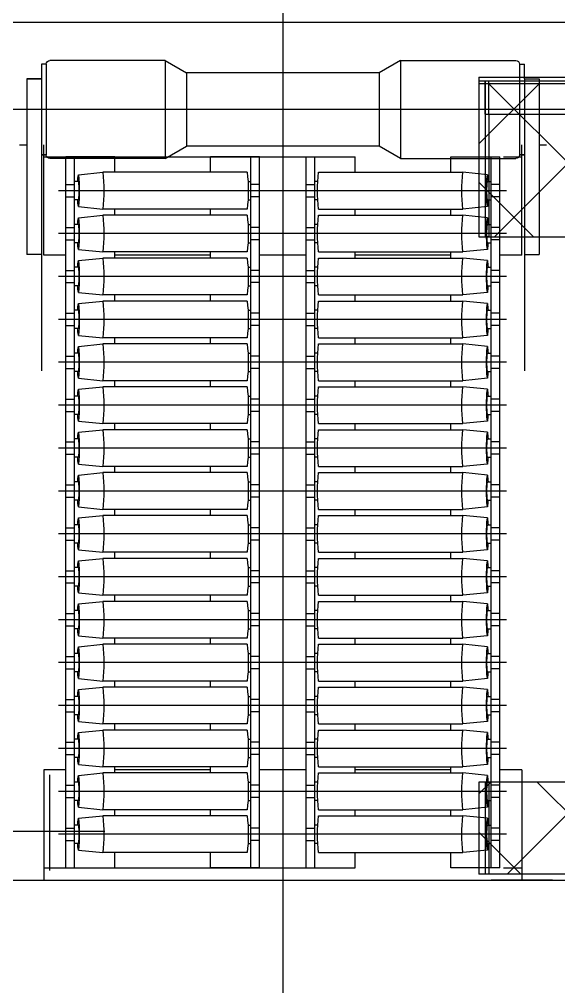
# Model space of a CAD drawing. Header units: millimetres. Extents: x -5 to 1510635, y -6 to 71285.
# Drawn here: x 260033 to 260473, y 34697 to 35486 of the extents above; entities that cross this region are included whole.
import ezdxf

# ---------------------------------------------------------------- set-up
doc = ezdxf.new("R2010")
doc.units = ezdxf.units.MM
doc.header["$LTSCALE"] = 1000
doc.linetypes.add('CENTER', pattern=[2, 1.25, -0.25, 0.25, -0.25])
doc.linetypes.add('HIDDEN', pattern=[0.375, 0.25, -0.125])
for name, color, linetype in [('MP-1', 1, 'CENTER'), ('MP-3', 3, 'Continuous'), ('MP-4', 4, 'HIDDEN'), ('MP-R', 1, 'Continuous')]:
    doc.layers.add(name, color=color, linetype=linetype)

# ---------------------------------------------------------------- blocks, each defined once
blk = doc.blocks.new('Centering Device')
at = {"layer": 'MP-R'}
h = blk.add_hatch(dxfattribs=at)
h.set_pattern_fill('ANSI37', color=256, scale=500, style=0)
h.set_pattern_definition([(45, (0, -2400), (-44.19417382415921, 44.19417382415922), []), (135, (0, -2400), (-44.19417382415922, -44.19417382415921), [])])
h.paths.add_polyline_path([(4360.000009424009, -2325.00044798685), (4360.000009424013, -2200.000447986857), (4525.000009424016, -2200.000447986857), (4525.000009424018, -1755.00044798685), (4360.000009424016, -1755.00044798685), (4360.000009424017, -1680.00044798685), (5149.999911347648, -1680.00044798685), (5300.000009424014, -1695.000457794486), (5300.000009424011, -2325.000447986849)])
at = {"layer": 'MP-1'}
for p, q in [((4200.000008812844, -2450.017077479876), (4200.000008812844, 49.98292252012379)), ((4382.432010397275, -1712.500000671936), (4016.820065876778, -1712.500000671936)), ((4382.432010397275, -1747.500000671936), (4016.820065876778, -1747.500000671936)), ((4382.432010397275, -1782.500000671936), (4016.820065876778, -1782.500000671936)), ((4382.432010397275, -1817.500000671936), (4016.820065876778, -1817.500000671936)), ((4382.432010397275, -1852.500000671936), (4016.820065876778, -1852.500000671936)), ((4382.432010397275, -1887.500000671936), (4016.820065876778, -1887.500000671936)), ((4382.432010397275, -1922.500000671936), (4016.820065876778, -1922.500000671936)), ((4382.432010397275, -1957.500000671936), (4016.820065876778, -1957.500000671936)), ((4382.432010397275, -1992.500000671936), (4016.820065876778, -1992.500000671936)), ((4382.432010397275, -2027.500000671936), (4016.820065876778, -2027.500000671936)), ((4382.432010397275, -2062.500000671937), (4016.820065876778, -2062.500000671937)), ((4382.432010397275, -2097.500000671937), (4016.820065876778, -2097.500000671937)), ((4382.432010397275, -2132.500000671937), (4016.820065876778, -2132.500000671937)), ((4382.432010397275, -2167.500000671937), (4016.820065876778, -2167.500000671937)), ((4382.432010397275, -2202.500000671937), (4016.820065876778, -2202.500000671937)), ((4382.432010397275, -2237.500000671937), (4016.820065876778, -2237.500000671937)), ((4445.000766803063, -2303.756675212457), (3955.000766803063, -2303.756675212457))]:
    blk.add_line(p, q, dxfattribs=at)
at = {"layer": 'MP-1', "color": 1, "linetype": 'CENTER'}
for p, q in [((4010.00063287195, -1683.02699218724), (4010.000632022875, -1760.901992187211)), ((3975.659017811606, -1714.999648437211), (4054.660970936606, -1714.99964843724))]:
    blk.add_line(p, q, dxfattribs=at)
at = {"layer": 'MP-3'}
for p, q in [((220.0000083292503, -1675.000018718549), (5099.999608772163, -1674.99998042869)), ((4005.000766084722, -1764.998007572942), (4005.000766084722, -1674.998007572942)), ((5149.999589326625, -1679.999978484136), (4360.000009424017, -1679.999978484136)), ((4360.000009424017, -1754.999978484136), (4360.000009424017, -1679.999978484136)), ((4420.000757990249, -1674.999985126096), (4370.000574884838, -1674.999985126096)), ((4420.000757990249, -1674.999985126096), (4370.000574884838, -1674.999985126096)), ((4395.000766084722, -1764.998007572912), (4395.000766084722, -1674.998007572912)), ((4022.996028524842, -1685.000000671849), (4022.996028525016, -2265.000000672024)), ((4022.996028524842, -1685.000000671878), (4062.996028524842, -1685.000000671878)), ((4029.996028524842, -1685.000000671849), (4029.996028525016, -2265.000000672024)), ((4062.996028524842, -1685.000000671849), (4062.9960285249, -1697.500000671936)), ((4180.996028524842, -1685.000000671878), (4140.996028524842, -1685.000000671878)), ((4140.996028524842, -1685.000000671878), (4140.996028524842, -1697.500000671936)), ((4173.996028524842, -1685.000000671878), (4173.996028524725, -2265.000000671995)), ((4180.996028524842, -1685.000000671878), (4180.996028524725, -2265.000000671995)), ((4219.005505081284, -1685.000000671878), (4219.005505081459, -2265.000000671995)), ((4219.005505081284, -1685.000000671878), (4259.005505081284, -1685.000000671878)), ((4226.005505081284, -1685.000000671878), (4226.005505081459, -2265.000000671995)), ((4259.005505081284, -1685.000000671878), (4259.005505081284, -1697.500000671936)), ((4337.005505081284, -1685.000000671849), (4337.005505081284, -1697.500000671936)), ((4377.005505081284, -1685.000000671878), (4337.005505081284, -1685.000000671878)), ((4370.005505081284, -1685.000000671849), (4370.00550508111, -2265.000000672024)), ((4377.005505081284, -1685.000000671849), (4377.00550508111, -2265.000000672024)), ((4033.128429625842, -1699.500000671936), (4053.090052495205, -1697.500000671936)), ((4170.863627424191, -1697.500000671936), (4053.090052495205, -1697.500000671936)), ((4229.137906181935, -1697.500000671936), (4346.911481110979, -1697.500000671936)), ((4366.873103980284, -1699.500000671936), (4346.911481110979, -1697.500000671936)), ((4022.996028525016, -1707.500000671936), (4029.996028525016, -1707.500000671936)), ((4033.128429625842, -1705.000000671936), (4029.996028525016, -1705.000000671936)), ((4171.560888808996, -1705.000000671936), (4173.996028525016, -1705.000000671936)), ((4180.996028525016, -1707.500000671936), (4173.996028525016, -1707.500000671936)), ((4219.00550508111, -1707.500000671936), (4226.00550508111, -1707.500000671936)), ((4228.440644797131, -1705.000000671936), (4226.00550508111, -1705.000000671936)), ((4366.873103980284, -1705.000000671936), (4370.00550508111, -1705.000000671936)), ((4377.00550508111, -1707.500000671936), (4370.00550508111, -1707.500000671936)), ((4022.996028525016, -1717.500000671936), (4029.996028525016, -1717.500000671936)), ((4033.128429625842, -1720.000000671936), (4029.996028525016, -1720.000000671936)), ((4171.560888808996, -1720.000000671936), (4173.996028525016, -1720.000000671936)), ((4180.996028525016, -1717.500000671936), (4173.996028525016, -1717.500000671936)), ((4219.00550508111, -1717.500000671936), (4226.00550508111, -1717.500000671936)), ((4228.440644797131, -1720.000000671936), (4226.00550508111, -1720.000000671936)), ((4366.873103980284, -1720.000000671936), (4370.00550508111, -1720.000000671936)), ((4377.00550508111, -1717.500000671936), (4370.00550508111, -1717.500000671936)), ((4033.128429625842, -1725.500000671936), (4053.090052495205, -1727.500000671936)), ((4170.863627424191, -1727.500000671936), (4053.090052495205, -1727.500000671936)), ((4062.9960285249, -1727.500000671936), (4062.9960285249, -1732.500000671936)), ((4140.996028524842, -1727.500000671936), (4140.996028524842, -1732.500000671936)), ((4229.137906181935, -1727.500000671936), (4346.911481110979, -1727.500000671936)), ((4259.005505081284, -1727.500000671936), (4259.005505081284, -1732.500000671936)), ((4337.005505081284, -1727.500000671936), (4337.005505081284, -1732.500000671936)), ((4366.873103980284, -1725.500000671936), (4346.911481110979, -1727.500000671936)), ((4033.128429625842, -1734.500000671936), (4053.090052495205, -1732.500000671936)), ((4170.863627424191, -1732.500000671936), (4053.090052495205, -1732.500000671936)), ((4229.137906181935, -1732.500000671936), (4346.911481110979, -1732.500000671936)), ((4366.873103980284, -1734.500000671936), (4346.911481110979, -1732.500000671936)), ((4022.996028525016, -1742.500000671936), (4029.996028525016, -1742.500000671936)), ((4033.128429625842, -1740.000000671936), (4029.996028525016, -1740.000000671936)), ((4171.560888808996, -1740.000000671936), (4173.996028525016, -1740.000000671936)), ((4180.996028525016, -1742.500000671936), (4173.996028525016, -1742.500000671936)), ((4219.00550508111, -1742.500000671936), (4226.00550508111, -1742.500000671936)), ((4228.440644797131, -1740.000000671936), (4226.00550508111, -1740.000000671936)), ((4366.873103980284, -1740.000000671936), (4370.00550508111, -1740.000000671936)), ((4377.00550508111, -1742.500000671936), (4370.00550508111, -1742.500000671936)), ((4022.996028525016, -1752.500000671936), (4029.996028525016, -1752.500000671936)), ((4033.128429625842, -1755.000000671936), (4029.996028525016, -1755.000000671936)), ((4171.560888808996, -1755.000000671936), (4173.996028525016, -1755.000000671936)), ((4180.996028525016, -1752.500000671936), (4173.996028525016, -1752.500000671936)), ((4219.00550508111, -1752.500000671936), (4226.00550508111, -1752.500000671936)), ((4228.440644797131, -1755.000000671936), (4226.00550508111, -1755.000000671936)), ((4525.000009424017, -1754.999978484136), (4360.000009424017, -1754.999978484136)), ((4366.873103980284, -1755.000000671936), (4370.00550508111, -1755.000000671936)), ((4377.00550508111, -1752.500000671936), (4370.00550508111, -1752.500000671936)), ((4022.9960285249, -1764.998007572942), (4005.000766084722, -1764.998007572942)), ((4033.128429625842, -1760.500000671936), (4053.090052495205, -1762.500000671936)), ((4033.128429625842, -1769.500000671936), (4053.090052495205, -1767.500000671936)), ((4170.863627424191, -1762.500000671936), (4053.090052495205, -1762.500000671936)), ((4170.863627424191, -1767.500000671936), (4053.090052495205, -1767.500000671936)), ((4062.9960285249, -1762.500000671936), (4062.9960285249, -1767.500000671936)), ((4140.996028524842, -1764.998007572912), (4062.9960285249, -1764.998007572942)), ((4140.996028524842, -1762.500000671936), (4140.996028524842, -1767.500000671936)), ((4219.005505081284, -1764.998007572912), (4180.996028524842, -1764.998007572912)), ((4229.137906181935, -1762.500000671936), (4346.911481110979, -1762.500000671936)), ((4229.137906181935, -1767.500000671936), (4346.911481110979, -1767.500000671936)), ((4259.005505081284, -1762.500000671936), (4259.005505081284, -1767.500000671936)), ((4337.005505081284, -1764.998007572912), (4259.005505081284, -1764.998007572912)), ((4337.005505081284, -1762.500000671936), (4337.005505081284, -1767.500000671936)), ((4366.873103980284, -1760.500000671936), (4346.911481110979, -1762.500000671936)), ((4366.873103980284, -1769.500000671936), (4346.911481110979, -1767.500000671936)), ((4395.000766084722, -1764.998007572912), (4377.005505081284, -1764.998007572912)), ((4033.128429625842, -1775.000000671936), (4029.996028525016, -1775.000000671936)), ((4171.560888808996, -1775.000000671936), (4173.996028525016, -1775.000000671936)), ((4228.440644797131, -1775.000000671936), (4226.00550508111, -1775.000000671936)), ((4366.873103980284, -1775.000000671936), (4370.00550508111, -1775.000000671936)), ((4022.996028525016, -1777.500000671936), (4029.996028525016, -1777.500000671936)), ((4180.996028525016, -1777.500000671936), (4173.996028525016, -1777.500000671936)), ((4219.00550508111, -1777.500000671936), (4226.00550508111, -1777.500000671936)), ((4377.00550508111, -1777.500000671936), (4370.00550508111, -1777.500000671936)), ((4022.996028525016, -1787.500000671936), (4029.996028525016, -1787.500000671936)), ((4033.128429625842, -1790.000000671936), (4029.996028525016, -1790.000000671936)), ((4171.560888808996, -1790.000000671936), (4173.996028525016, -1790.000000671936)), ((4180.996028525016, -1787.500000671936), (4173.996028525016, -1787.500000671936)), ((4219.00550508111, -1787.500000671936), (4226.00550508111, -1787.500000671936)), ((4228.440644797131, -1790.000000671936), (4226.00550508111, -1790.000000671936)), ((4366.873103980284, -1790.000000671936), (4370.00550508111, -1790.000000671936)), ((4377.00550508111, -1787.500000671936), (4370.00550508111, -1787.500000671936)), ((4033.128429625842, -1795.500000671936), (4053.090052495205, -1797.500000671936)), ((4170.863627424191, -1797.500000671936), (4053.090052495205, -1797.500000671936)), ((4062.9960285249, -1797.500000671936), (4062.9960285249, -1802.500000671936)), ((4140.996028524842, -1797.500000671936), (4140.996028524842, -1802.500000671936)), ((4229.137906181935, -1797.500000671936), (4346.911481110979, -1797.500000671936)), ((4259.005505081343, -1797.500000671936), (4259.005505081343, -1802.500000671936)), ((4337.005505081226, -1797.500000671936), (4337.005505081226, -1802.500000671936)), ((4366.873103980284, -1795.500000671936), (4346.911481110979, -1797.500000671936)), ((4033.128429625842, -1804.500000671936), (4053.090052495205, -1802.500000671936)), ((4170.863627424191, -1802.500000671936), (4053.090052495205, -1802.500000671936)), ((4229.137906181935, -1802.500000671936), (4346.911481110979, -1802.500000671936)), ((4366.873103980284, -1804.500000671936), (4346.911481110979, -1802.500000671936)), ((4022.996028525016, -1812.500000671936), (4029.996028525016, -1812.500000671936)), ((4033.128429625842, -1810.000000671936), (4029.996028525016, -1810.000000671936)), ((4171.560888808996, -1810.000000671936), (4173.996028525016, -1810.000000671936)), ((4180.996028525016, -1812.500000671936), (4173.996028525016, -1812.500000671936)), ((4219.00550508111, -1812.500000671936), (4226.00550508111, -1812.500000671936)), ((4228.440644797131, -1810.000000671936), (4226.00550508111, -1810.000000671936)), ((4366.873103980284, -1810.000000671936), (4370.00550508111, -1810.000000671936)), ((4377.00550508111, -1812.500000671936), (4370.00550508111, -1812.500000671936)), ((4022.996028525016, -1822.500000671936), (4029.996028525016, -1822.500000671936)), ((4180.996028525016, -1822.500000671936), (4173.996028525016, -1822.500000671936)), ((4219.00550508111, -1822.500000671936), (4226.00550508111, -1822.500000671936)), ((4377.00550508111, -1822.500000671936), (4370.00550508111, -1822.500000671936)), ((4033.128429625842, -1825.000000671936), (4029.996028525016, -1825.000000671936)), ((4033.128429625842, -1830.500000671936), (4053.090052495205, -1832.500000671936)), ((4171.560888808996, -1825.000000671936), (4173.996028525016, -1825.000000671936)), ((4228.440644797131, -1825.000000671936), (4226.00550508111, -1825.000000671936)), ((4366.873103980284, -1830.500000671936), (4346.911481110979, -1832.500000671936)), ((4366.873103980284, -1825.000000671936), (4370.00550508111, -1825.000000671936)), ((4033.128429625842, -1839.500000671936), (4053.090052495205, -1837.500000671936)), ((4170.863627424191, -1832.500000671936), (4053.090052495205, -1832.500000671936)), ((4170.863627424191, -1837.500000671936), (4053.090052495205, -1837.500000671936)), ((4062.9960285249, -1832.500000671936), (4062.9960285249, -1837.500000671936)), ((4140.996028524842, -1832.500000671936), (4140.996028524842, -1837.500000671936)), ((4229.137906181935, -1832.500000671936), (4346.911481110979, -1832.500000671936)), ((4229.137906181935, -1837.500000671936), (4346.911481110979, -1837.500000671936)), ((4259.005505081343, -1832.500000671936), (4259.005505081343, -1837.500000671936)), ((4337.005505081226, -1832.500000671936), (4337.005505081226, -1837.500000671936)), ((4366.873103980284, -1839.500000671936), (4346.911481110979, -1837.500000671936)), ((4033.128429625842, -1845.000000671936), (4029.996028525016, -1845.000000671936)), ((4171.560888808996, -1845.000000671936), (4173.996028525016, -1845.000000671936)), ((4228.440644797131, -1845.000000671936), (4226.00550508111, -1845.000000671936)), ((4366.873103980284, -1845.000000671936), (4370.00550508111, -1845.000000671936)), ((4022.996028525016, -1847.500000671936), (4029.996028525016, -1847.500000671936)), ((4180.996028525016, -1847.500000671936), (4173.996028525016, -1847.500000671936)), ((4219.00550508111, -1847.500000671936), (4226.00550508111, -1847.500000671936)), ((4377.00550508111, -1847.500000671936), (4370.00550508111, -1847.500000671936)), ((4022.996028525016, -1857.500000671936), (4029.996028525016, -1857.500000671936)), ((4033.128429625842, -1860.000000671936), (4029.996028525016, -1860.000000671936)), ((4171.560888808996, -1860.000000671936), (4173.996028525016, -1860.000000671936)), ((4180.996028525016, -1857.500000671936), (4173.996028525016, -1857.500000671936)), ((4219.00550508111, -1857.500000671936), (4226.00550508111, -1857.500000671936)), ((4228.440644797131, -1860.000000671936), (4226.00550508111, -1860.000000671936)), ((4366.873103980284, -1860.000000671936), (4370.00550508111, -1860.000000671936)), ((4377.00550508111, -1857.500000671936), (4370.00550508111, -1857.500000671936)), ((4033.128429625842, -1865.500000671936), (4053.090052495205, -1867.500000671936)), ((4170.863627424191, -1867.500000671936), (4053.090052495205, -1867.500000671936)), ((4062.9960285249, -1867.500000671936), (4062.9960285249, -1872.500000671936)), ((4140.996028524783, -1867.500000671936), (4140.996028524783, -1872.500000671936)), ((4229.137906181935, -1867.500000671936), (4346.911481110979, -1867.500000671936)), ((4259.005505081343, -1867.500000671936), (4259.005505081343, -1872.500000671936)), ((4337.005505081226, -1867.500000671936), (4337.005505081226, -1872.500000671936)), ((4366.873103980284, -1865.500000671936), (4346.911481110979, -1867.500000671936)), ((4033.128429625842, -1874.500000671936), (4053.090052495205, -1872.500000671936)), ((4170.863627424191, -1872.500000671936), (4053.090052495205, -1872.500000671936)), ((4229.137906181935, -1872.500000671936), (4346.911481110979, -1872.500000671936)), ((4366.873103980284, -1874.500000671936), (4346.911481110979, -1872.500000671936)), ((4022.996028525016, -1882.500000671936), (4029.996028525016, -1882.500000671936)), ((4033.128429625842, -1880.000000671936), (4029.996028525016, -1880.000000671936)), ((4171.560888808996, -1880.000000671936), (4173.996028525016, -1880.000000671936)), ((4180.996028525016, -1882.500000671936), (4173.996028525016, -1882.500000671936)), ((4219.00550508111, -1882.500000671936), (4226.00550508111, -1882.500000671936)), ((4228.440644797131, -1880.000000671936), (4226.00550508111, -1880.000000671936)), ((4366.873103980284, -1880.000000671936), (4370.00550508111, -1880.000000671936)), ((4377.00550508111, -1882.500000671936), (4370.00550508111, -1882.500000671936)), ((4022.996028525016, -1892.500000671936), (4029.996028525016, -1892.500000671936)), ((4180.996028525016, -1892.500000671936), (4173.996028525016, -1892.500000671936)), ((4219.00550508111, -1892.500000671936), (4226.00550508111, -1892.500000671936)), ((4377.00550508111, -1892.500000671936), (4370.00550508111, -1892.500000671936)), ((4033.128429625842, -1895.000000671936), (4029.996028525016, -1895.000000671936)), ((4033.128429625842, -1900.500000671936), (4053.090052495205, -1902.500000671936)), ((4171.560888808996, -1895.000000671936), (4173.996028525016, -1895.000000671936)), ((4228.440644797131, -1895.000000671936), (4226.00550508111, -1895.000000671936)), ((4366.873103980284, -1900.500000671936), (4346.911481110979, -1902.500000671936)), ((4366.873103980284, -1895.000000671936), (4370.00550508111, -1895.000000671936)), ((4033.128429625842, -1909.500000671936), (4053.090052495205, -1907.500000671936)), ((4170.863627424191, -1902.500000671936), (4053.090052495205, -1902.500000671936)), ((4170.863627424191, -1907.500000671936), (4053.090052495205, -1907.500000671936)), ((4062.996028524958, -1902.500000671936), (4062.996028524958, -1907.500000671936)), ((4140.996028524783, -1902.500000671936), (4140.996028524783, -1907.500000671936)), ((4229.137906181935, -1902.500000671936), (4346.911481110979, -1902.500000671936)), ((4229.137906181935, -1907.500000671936), (4346.911481110979, -1907.500000671936)), ((4259.005505081343, -1902.500000671936), (4259.005505081343, -1907.500000671936)), ((4337.005505081226, -1902.500000671936), (4337.005505081226, -1907.500000671936)), ((4366.873103980284, -1909.500000671936), (4346.911481110979, -1907.500000671936)), ((4022.996028525016, -1917.500000671936), (4029.996028525016, -1917.500000671936)), ((4033.128429625842, -1915.000000671936), (4029.996028525016, -1915.000000671936)), ((4171.560888808996, -1915.000000671936), (4173.996028525016, -1915.000000671936)), ((4180.996028525016, -1917.500000671936), (4173.996028525016, -1917.500000671936)), ((4219.00550508111, -1917.500000671936), (4226.00550508111, -1917.500000671936)), ((4228.440644797131, -1915.000000671936), (4226.00550508111, -1915.000000671936)), ((4366.873103980284, -1915.000000671936), (4370.00550508111, -1915.000000671936)), ((4377.00550508111, -1917.500000671936), (4370.00550508111, -1917.500000671936)), ((4022.996028525016, -1927.500000671936), (4029.996028525016, -1927.500000671936)), ((4033.128429625842, -1930.000000671936), (4029.996028525016, -1930.000000671936)), ((4171.560888808996, -1930.000000671936), (4173.996028525016, -1930.000000671936)), ((4180.996028525016, -1927.500000671936), (4173.996028525016, -1927.500000671936)), ((4219.00550508111, -1927.500000671936), (4226.00550508111, -1927.500000671936)), ((4228.440644797131, -1930.000000671936), (4226.00550508111, -1930.000000671936)), ((4366.873103980284, -1930.000000671936), (4370.00550508111, -1930.000000671936)), ((4377.00550508111, -1927.500000671936), (4370.00550508111, -1927.500000671936)), ((4033.128429625842, -1935.500000671936), (4053.090052495205, -1937.500000671936)), ((4170.863627424191, -1937.500000671936), (4053.090052495205, -1937.500000671936)), ((4062.996028524958, -1937.500000671936), (4062.996028524958, -1942.500000671936)), ((4140.996028524783, -1937.500000671936), (4140.996028524783, -1942.500000671936)), ((4229.137906181935, -1937.500000671936), (4346.911481110979, -1937.500000671936)), ((4259.005505081343, -1937.500000671936), (4259.005505081343, -1942.500000671936)), ((4337.005505081226, -1937.500000671936), (4337.005505081226, -1942.500000671936)), ((4366.873103980284, -1935.500000671936), (4346.911481110979, -1937.500000671936)), ((4033.128429625842, -1944.500000671936), (4053.090052495205, -1942.500000671936)), ((4170.863627424191, -1942.500000671936), (4053.090052495205, -1942.500000671936)), ((4229.137906181935, -1942.500000671936), (4346.911481110979, -1942.500000671936)), ((4366.873103980284, -1944.500000671936), (4346.911481110979, -1942.500000671936)), ((4022.996028525016, -1952.500000671936), (4029.996028525016, -1952.500000671936)), ((4033.128429625842, -1950.000000671936), (4029.996028525016, -1950.000000671936)), ((4171.560888808996, -1950.000000671936), (4173.996028525016, -1950.000000671936)), ((4180.996028525016, -1952.500000671936), (4173.996028525016, -1952.500000671936)), ((4219.00550508111, -1952.500000671936), (4226.00550508111, -1952.500000671936)), ((4228.440644797131, -1950.000000671936), (4226.00550508111, -1950.000000671936)), ((4366.873103980284, -1950.000000671936), (4370.00550508111, -1950.000000671936)), ((4377.00550508111, -1952.500000671936), (4370.00550508111, -1952.500000671936)), ((4022.996028525016, -1962.500000671936), (4029.996028525016, -1962.500000671936)), ((4180.996028525016, -1962.500000671936), (4173.996028525016, -1962.500000671936)), ((4219.00550508111, -1962.500000671936), (4226.00550508111, -1962.500000671936)), ((4377.00550508111, -1962.500000671936), (4370.00550508111, -1962.500000671936)), ((4033.128429625842, -1965.000000671936), (4029.996028525016, -1965.000000671936)), ((4033.128429625842, -1970.500000671936), (4053.090052495205, -1972.500000671936)), ((4170.863627424191, -1972.500000671936), (4053.090052495205, -1972.500000671936)), ((4062.996028524958, -1972.500000671936), (4062.996028524958, -1977.500000671936)), ((4140.996028524783, -1972.500000671936), (4140.996028524783, -1977.500000671936)), ((4171.560888808996, -1965.000000671936), (4173.996028525016, -1965.000000671936)), ((4228.440644797131, -1965.000000671936), (4226.00550508111, -1965.000000671936)), ((4229.137906181935, -1972.500000671936), (4346.911481110979, -1972.500000671936)), ((4259.005505081343, -1972.500000671936), (4259.005505081343, -1977.500000671936)), ((4337.005505081226, -1972.500000671936), (4337.005505081226, -1977.500000671936)), ((4366.873103980284, -1970.500000671936), (4346.911481110979, -1972.500000671936)), ((4366.873103980284, -1965.000000671936), (4370.00550508111, -1965.000000671936)), ((4033.128429625842, -1979.500000671936), (4053.090052495205, -1977.500000671936)), ((4170.863627424191, -1977.500000671936), (4053.090052495205, -1977.500000671936)), ((4229.137906181935, -1977.500000671936), (4346.911481110979, -1977.500000671936)), ((4366.873103980284, -1979.500000671936), (4346.911481110979, -1977.500000671936)), ((4022.996028525016, -1987.500000671936), (4029.996028525016, -1987.500000671936)), ((4033.128429625842, -1985.000000671936), (4029.996028525016, -1985.000000671936)), ((4171.560888808996, -1985.000000671936), (4173.996028525016, -1985.000000671936)), ((4180.996028525016, -1987.500000671936), (4173.996028525016, -1987.500000671936)), ((4219.00550508111, -1987.500000671936), (4226.00550508111, -1987.500000671936)), ((4228.440644797131, -1985.000000671936), (4226.00550508111, -1985.000000671936)), ((4366.873103980284, -1985.000000671936), (4370.00550508111, -1985.000000671936)), ((4377.00550508111, -1987.500000671936), (4370.00550508111, -1987.500000671936)), ((4022.996028525016, -1997.500000671936), (4029.996028525016, -1997.500000671936)), ((4033.128429625842, -2000.000000671936), (4029.996028525016, -2000.000000671936)), ((4171.560888808996, -2000.000000671936), (4173.996028525016, -2000.000000671936)), ((4180.996028525016, -1997.500000671936), (4173.996028525016, -1997.500000671936)), ((4219.00550508111, -1997.500000671936), (4226.00550508111, -1997.500000671936)), ((4228.440644797131, -2000.000000671936), (4226.00550508111, -2000.000000671936)), ((4366.873103980284, -2000.000000671936), (4370.00550508111, -2000.000000671936)), ((4377.00550508111, -1997.500000671936), (4370.00550508111, -1997.500000671936)), ((4033.128429625842, -2005.500000671936), (4053.090052495205, -2007.500000671936)), ((4170.863627424191, -2007.500000671936), (4053.090052495205, -2007.500000671936)), ((4062.996028524958, -2007.500000671936), (4062.996028524958, -2012.500000671936)), ((4140.996028524783, -2007.500000671936), (4140.996028524783, -2012.500000671936)), ((4229.137906181935, -2007.500000671936), (4346.911481110979, -2007.500000671936)), ((4259.005505081401, -2007.500000671936), (4259.005505081401, -2012.500000671936)), ((4337.005505081168, -2007.500000671936), (4337.005505081168, -2012.500000671936)), ((4366.873103980284, -2005.500000671936), (4346.911481110979, -2007.500000671936)), ((4033.128429625842, -2020.000000671936), (4029.996028525016, -2020.000000671936)), ((4033.128429625842, -2014.500000671936), (4053.090052495205, -2012.500000671936)), ((4170.863627424191, -2012.500000671936), (4053.090052495205, -2012.500000671936)), ((4171.560888808996, -2020.000000671936), (4173.996028525016, -2020.000000671936)), ((4228.440644797131, -2020.000000671936), (4226.00550508111, -2020.000000671936)), ((4229.137906181935, -2012.500000671936), (4346.911481110979, -2012.500000671936)), ((4366.873103980284, -2014.500000671936), (4346.911481110979, -2012.500000671936)), ((4366.873103980284, -2020.000000671936), (4370.00550508111, -2020.000000671936)), ((4022.996028525016, -2022.500000671936), (4029.996028525016, -2022.500000671936)), ((4180.996028525016, -2022.500000671936), (4173.996028525016, -2022.500000671936)), ((4219.00550508111, -2022.500000671936), (4226.00550508111, -2022.500000671936)), ((4377.00550508111, -2022.500000671936), (4370.00550508111, -2022.500000671936)), ((4022.996028525016, -2032.500000671936), (4029.996028525016, -2032.500000671936)), ((4033.128429625842, -2035.000000671936), (4029.996028525016, -2035.000000671936)), ((4171.560888808996, -2035.000000671936), (4173.996028525016, -2035.000000671936)), ((4180.996028525016, -2032.500000671936), (4173.996028525016, -2032.500000671936)), ((4219.00550508111, -2032.500000671936), (4226.00550508111, -2032.500000671936)), ((4228.440644797131, -2035.000000671936), (4226.00550508111, -2035.000000671936)), ((4366.873103980284, -2035.000000671936), (4370.00550508111, -2035.000000671936)), ((4377.00550508111, -2032.500000671936), (4370.00550508111, -2032.500000671936)), ((4033.128429625842, -2040.500000671936), (4053.090052495205, -2042.500000671936)), ((4170.863627424191, -2042.500000671936), (4053.090052495205, -2042.500000671936)), ((4062.996028524958, -2042.500000671936), (4062.996028524958, -2047.500000671936)), ((4140.996028524783, -2042.500000671936), (4140.996028524783, -2047.500000671936)), ((4229.137906181935, -2042.500000671936), (4346.911481110979, -2042.500000671936)), ((4259.005505081401, -2042.500000671936), (4259.005505081401, -2047.500000671936)), ((4337.005505081168, -2042.500000671936), (4337.005505081168, -2047.500000671936)), ((4366.873103980284, -2040.500000671936), (4346.911481110979, -2042.500000671936)), ((4033.128429625842, -2049.500000671937), (4053.090052495205, -2047.500000671936)), ((4170.863627424191, -2047.500000671936), (4053.090052495205, -2047.500000671936)), ((4229.137906181935, -2047.500000671936), (4346.911481110979, -2047.500000671936)), ((4366.873103980284, -2049.500000671937), (4346.911481110979, -2047.500000671936)), ((4022.996028525016, -2057.500000671937), (4029.996028525016, -2057.500000671937)), ((4033.128429625842, -2055.000000671937), (4029.996028525016, -2055.000000671937)), ((4171.560888808996, -2055.000000671937), (4173.996028525016, -2055.000000671937)), ((4180.996028525016, -2057.500000671937), (4173.996028525016, -2057.500000671937)), ((4219.00550508111, -2057.500000671937), (4226.00550508111, -2057.500000671937)), ((4228.440644797131, -2055.000000671937), (4226.00550508111, -2055.000000671937)), ((4366.873103980284, -2055.000000671937), (4370.00550508111, -2055.000000671937)), ((4377.00550508111, -2057.500000671937), (4370.00550508111, -2057.500000671937)), ((4022.996028525016, -2067.500000671937), (4029.996028525016, -2067.500000671937)), ((4033.128429625842, -2070.000000671937), (4029.996028525016, -2070.000000671937)), ((4171.560888808996, -2070.000000671937), (4173.996028525016, -2070.000000671937)), ((4180.996028525016, -2067.500000671937), (4173.996028525016, -2067.500000671937)), ((4219.00550508111, -2067.500000671937), (4226.00550508111, -2067.500000671937)), ((4228.440644797131, -2070.000000671937), (4226.00550508111, -2070.000000671937)), ((4366.873103980284, -2070.000000671937), (4370.00550508111, -2070.000000671937)), ((4377.00550508111, -2067.500000671937), (4370.00550508111, -2067.500000671937)), ((4033.128429625842, -2075.500000671937), (4053.090052495205, -2077.500000671937)), ((4033.128429625842, -2084.500000671937), (4053.090052495205, -2082.500000671937)), ((4170.863627424191, -2077.500000671937), (4053.090052495205, -2077.500000671937)), ((4170.863627424191, -2082.500000671937), (4053.090052495205, -2082.500000671937)), ((4062.996028524958, -2077.500000671937), (4062.996028524958, -2082.500000671937)), ((4140.996028524725, -2077.500000671937), (4140.996028524725, -2082.500000671937)), ((4229.137906181935, -2077.500000671937), (4346.911481110979, -2077.500000671937)), ((4229.137906181935, -2082.500000671937), (4346.911481110979, -2082.500000671937)), ((4259.005505081401, -2077.500000671937), (4259.005505081401, -2082.500000671937)), ((4337.005505081168, -2077.500000671937), (4337.005505081168, -2082.500000671937)), ((4366.873103980284, -2075.500000671937), (4346.911481110979, -2077.500000671937)), ((4366.873103980284, -2084.500000671937), (4346.911481110979, -2082.500000671937)), ((4003.000759670878, -2328.756675212457), (4003.000759670878, -2090.499543328204)), ((4033.128429625842, -2090.000000671937), (4029.996028525016, -2090.000000671937)), ((4171.560888808996, -2090.000000671937), (4173.996028525016, -2090.000000671937)), ((4228.440644797131, -2090.000000671937), (4226.00550508111, -2090.000000671937)), ((4366.873103980284, -2090.000000671937), (4370.00550508111, -2090.000000671937)), ((4397.000773935248, -2328.756675212457), (4397.000773935248, -2090.499543328204)), ((4022.996028525016, -2092.500000671937), (4029.996028525016, -2092.500000671937)), ((4180.996028525016, -2092.500000671937), (4173.996028525016, -2092.500000671937)), ((4219.00550508111, -2092.500000671937), (4226.00550508111, -2092.500000671937)), ((4377.00550508111, -2092.500000671937), (4370.00550508111, -2092.500000671937)), ((4022.996028525016, -2102.500000671937), (4029.996028525016, -2102.500000671937)), ((4033.128429625842, -2105.000000671937), (4029.996028525016, -2105.000000671937)), ((4171.560888808996, -2105.000000671937), (4173.996028525016, -2105.000000671937)), ((4180.996028525016, -2102.500000671937), (4173.996028525016, -2102.500000671937)), ((4219.00550508111, -2102.500000671937), (4226.00550508111, -2102.500000671937)), ((4228.440644797131, -2105.000000671937), (4226.00550508111, -2105.000000671937)), ((4366.873103980284, -2105.000000671937), (4370.00550508111, -2105.000000671937)), ((4377.00550508111, -2102.500000671937), (4370.00550508111, -2102.500000671937)), ((4033.128429625842, -2110.500000671937), (4053.090052495205, -2112.500000671937)), ((4170.863627424191, -2112.500000671937), (4053.090052495205, -2112.500000671937)), ((4062.996028525016, -2112.500000671937), (4062.996028525016, -2117.500000671937)), ((4140.996028524725, -2112.500000671937), (4140.996028524725, -2117.500000671937)), ((4229.137906181935, -2112.500000671937), (4346.911481110979, -2112.500000671937)), ((4259.005505081401, -2112.500000671937), (4259.005505081401, -2117.500000671937)), ((4337.005505081168, -2112.500000671937), (4337.005505081168, -2117.500000671937)), ((4366.873103980284, -2110.500000671937), (4346.911481110979, -2112.500000671937)), ((4033.128429625842, -2119.500000671937), (4053.090052495205, -2117.500000671937)), ((4170.863627424191, -2117.500000671937), (4053.090052495205, -2117.500000671937)), ((4229.137906181935, -2117.500000671937), (4346.911481110979, -2117.500000671937)), ((4366.873103980284, -2119.500000671937), (4346.911481110979, -2117.500000671937)), ((4022.996028525016, -2127.500000671937), (4029.996028525016, -2127.500000671937)), ((4033.128429625842, -2125.000000671937), (4029.996028525016, -2125.000000671937)), ((4171.560888808996, -2125.000000671937), (4173.996028525016, -2125.000000671937)), ((4180.996028525016, -2127.500000671937), (4173.996028525016, -2127.500000671937)), ((4219.00550508111, -2127.500000671937), (4226.00550508111, -2127.500000671937)), ((4228.440644797131, -2125.000000671937), (4226.00550508111, -2125.000000671937)), ((4366.873103980284, -2125.000000671937), (4370.00550508111, -2125.000000671937)), ((4377.00550508111, -2127.500000671937), (4370.00550508111, -2127.500000671937)), ((4022.996028525016, -2137.500000671937), (4029.996028525016, -2137.500000671937)), ((4180.996028525016, -2137.500000671937), (4173.996028525016, -2137.500000671937)), ((4219.00550508111, -2137.500000671937), (4226.00550508111, -2137.500000671937)), ((4377.00550508111, -2137.500000671937), (4370.00550508111, -2137.500000671937)), ((4033.128429625842, -2140.000000671937), (4029.996028525016, -2140.000000671937)), ((4033.128429625842, -2145.500000671937), (4053.090052495205, -2147.500000671937)), ((4171.560888808996, -2140.000000671937), (4173.996028525016, -2140.000000671937)), ((4228.440644797131, -2140.000000671937), (4226.00550508111, -2140.000000671937)), ((4366.873103980284, -2145.500000671937), (4346.911481110979, -2147.500000671937)), ((4366.873103980284, -2140.000000671937), (4370.00550508111, -2140.000000671937)), ((4033.128429625842, -2154.500000671937), (4053.090052495205, -2152.500000671937)), ((4170.863627424191, -2147.500000671937), (4053.090052495205, -2147.500000671937)), ((4170.863627424191, -2152.500000671937), (4053.090052495205, -2152.500000671937)), ((4062.996028525016, -2147.500000671937), (4062.996028525016, -2152.500000671937)), ((4140.996028524725, -2147.500000671937), (4140.996028524725, -2152.500000671937)), ((4229.137906181935, -2147.500000671937), (4346.911481110979, -2147.500000671937)), ((4229.137906181935, -2152.500000671937), (4346.911481110979, -2152.500000671937)), ((4259.005505081401, -2147.500000671937), (4259.005505081401, -2152.500000671937)), ((4337.005505081168, -2147.500000671937), (4337.005505081168, -2152.500000671937)), ((4366.873103980284, -2154.500000671937), (4346.911481110979, -2152.500000671937)), ((4033.128429625842, -2160.000000671937), (4029.996028525016, -2160.000000671937)), ((4171.560888808996, -2160.000000671937), (4173.996028525016, -2160.000000671937)), ((4228.440644797131, -2160.000000671937), (4226.00550508111, -2160.000000671937)), ((4366.873103980284, -2160.000000671937), (4370.00550508111, -2160.000000671937)), ((4022.996028525016, -2162.500000671937), (4029.996028525016, -2162.500000671937)), ((4180.996028525016, -2162.500000671937), (4173.996028525016, -2162.500000671937)), ((4219.00550508111, -2162.500000671937), (4226.00550508111, -2162.500000671937)), ((4377.00550508111, -2162.500000671937), (4370.00550508111, -2162.500000671937)), ((4022.996028525016, -2172.500000671937), (4029.996028525016, -2172.500000671937)), ((4033.128429625842, -2175.000000671937), (4029.996028525016, -2175.000000671937)), ((4171.560888808996, -2175.000000671937), (4173.996028525016, -2175.000000671937)), ((4180.996028525016, -2172.500000671937), (4173.996028525016, -2172.500000671937)), ((4219.00550508111, -2172.500000671937), (4226.00550508111, -2172.500000671937)), ((4228.440644797131, -2175.000000671937), (4226.00550508111, -2175.000000671937)), ((4366.873103980284, -2175.000000671937), (4370.00550508111, -2175.000000671937)), ((4377.00550508111, -2172.500000671937), (4370.00550508111, -2172.500000671937)), ((3991.001220359369, -2328.756675212457), (3991.001220359369, -2185.320672876538)), ((4003.000759670878, -2185.320672876538), (3991.001220359369, -2185.320672876538)), ((4005.000766084722, -2185.000000671937), (4005.000766084722, -2275.000000671937)), ((4022.996028525016, -2185.000000671937), (4005.000766084722, -2185.000000671937)), ((4033.128429625842, -2180.500000671937), (4053.090052495205, -2182.500000671937)), ((4170.863627424191, -2182.500000671937), (4053.090052495205, -2182.500000671937)), ((4062.996028525016, -2182.500000671937), (4062.996028525016, -2187.500000671937)), ((4140.996028524725, -2185.000000671937), (4062.996028525016, -2185.000000671937)), ((4140.996028524725, -2182.500000671937), (4140.996028524725, -2187.500000671937)), ((4219.005505081401, -2185.000000671937), (4180.996028524725, -2185.000000671937)), ((4229.137906181935, -2182.500000671937), (4346.911481110979, -2182.500000671937)), ((4259.005505081401, -2182.500000671937), (4259.005505081401, -2187.500000671937)), ((4337.005505081168, -2185.000000671937), (4259.005505081401, -2185.000000671937)), ((4337.005505081168, -2182.500000671937), (4337.005505081168, -2187.500000671937)), ((4366.873103980284, -2180.500000671937), (4346.911481110979, -2182.500000671937)), ((4395.000766084722, -2185.000000671937), (4377.005505081168, -2185.000000671937)), ((4395.000766084722, -2185.000000671937), (4395.000766084722, -2275.000000671937)), ((4397.000773935248, -2185.320672876538), (4409.000313246815, -2185.320672876538)), ((4409.000313246815, -2328.756675212457), (4409.000313246815, -2185.320672876538)), ((4033.128429625842, -2189.500000671937), (4053.090052495205, -2187.500000671937)), ((4170.863627424191, -2187.500000671937), (4053.090052495205, -2187.500000671937)), ((4229.137906181935, -2187.500000671937), (4346.911481110979, -2187.500000671937)), ((4366.873103980284, -2189.500000671937), (4346.911481110979, -2187.500000671937)), ((4022.996028525016, -2197.500000671937), (4029.996028525016, -2197.500000671937)), ((4033.128429625842, -2195.000000671937), (4029.996028525016, -2195.000000671937)), ((4171.560888808996, -2195.000000671937), (4173.996028525016, -2195.000000671937)), ((4180.996028525016, -2197.500000671937), (4173.996028525016, -2197.500000671937)), ((4219.00550508111, -2197.500000671937), (4226.00550508111, -2197.500000671937)), ((4228.440644797131, -2195.000000671937), (4226.00550508111, -2195.000000671937)), ((4360.000009424013, -2199.999978484144), (4525.000009424017, -2199.999978484144)), ((4360.000009424009, -2329.999978484137), (4360.000009424013, -2199.999978484144)), ((4368.000009424006, -2199.999978484137), (4365.00000942402, -2199.999978484137)), ((4366.873103980284, -2195.000000671937), (4370.00550508111, -2195.000000671937)), ((4377.00550508111, -2197.500000671937), (4370.00550508111, -2197.500000671937)), ((4022.996028525016, -2207.500000671937), (4029.996028525016, -2207.500000671937)), ((4180.996028525016, -2207.500000671937), (4173.996028525016, -2207.500000671937)), ((4219.00550508111, -2207.500000671937), (4226.00550508111, -2207.500000671937)), ((4377.00550508111, -2207.500000671937), (4370.00550508111, -2207.500000671937)), ((4033.128429625842, -2210.000000671937), (4029.996028525016, -2210.000000671937)), ((4033.128429625842, -2215.500000671937), (4053.090052495205, -2217.500000671937)), ((4171.560888808996, -2210.000000671937), (4173.996028525016, -2210.000000671937)), ((4228.440644797131, -2210.000000671937), (4226.00550508111, -2210.000000671937)), ((4366.873103980284, -2215.500000671937), (4346.911481110979, -2217.500000671937)), ((4366.873103980284, -2210.000000671937), (4370.00550508111, -2210.000000671937)), ((4033.128429625842, -2224.500000671937), (4053.090052495205, -2222.500000671937)), ((4170.863627424191, -2217.500000671937), (4053.090052495205, -2217.500000671937)), ((4170.863627424191, -2222.500000671937), (4053.090052495205, -2222.500000671937)), ((4062.996028525016, -2217.500000671937), (4062.996028525016, -2222.500000671937)), ((4140.996028524725, -2217.500000671937), (4140.996028524725, -2222.500000671937)), ((4229.137906181935, -2217.500000671937), (4346.911481110979, -2217.500000671937)), ((4229.137906181935, -2222.500000671937), (4346.911481110979, -2222.500000671937)), ((4259.005505081459, -2217.500000671937), (4259.005505081459, -2222.500000671937)), ((4337.00550508111, -2217.500000671937), (4337.00550508111, -2222.500000671937)), ((4366.873103980284, -2224.500000671937), (4346.911481110979, -2222.500000671937)), ((4022.996028525016, -2232.500000671937), (4029.996028525016, -2232.500000671937)), ((4033.128429625842, -2230.000000671937), (4029.996028525016, -2230.000000671937)), ((4171.560888808996, -2230.000000671937), (4173.996028525016, -2230.000000671937)), ((4180.996028525016, -2232.500000671937), (4173.996028525016, -2232.500000671937)), ((4219.00550508111, -2232.500000671937), (4226.00550508111, -2232.500000671937)), ((4228.440644797131, -2230.000000671937), (4226.00550508111, -2230.000000671937)), ((4366.873103980284, -2230.000000671937), (4370.00550508111, -2230.000000671937)), ((4377.00550508111, -2232.500000671937), (4370.00550508111, -2232.500000671937)), ((4022.996028525016, -2242.500000671937), (4029.996028525016, -2242.500000671937)), ((4033.128429625842, -2245.000000671937), (4029.996028525016, -2245.000000671937)), ((4171.560888808996, -2245.000000671937), (4173.996028525016, -2245.000000671937)), ((4180.996028525016, -2242.500000671937), (4173.996028525016, -2242.500000671937)), ((4219.00550508111, -2242.500000671937), (4226.00550508111, -2242.500000671937)), ((4228.440644797131, -2245.000000671937), (4226.00550508111, -2245.000000671937)), ((4366.873103980284, -2245.000000671937), (4370.00550508111, -2245.000000671937)), ((4377.00550508111, -2242.500000671937), (4370.00550508111, -2242.500000671937)), ((4033.128429625842, -2250.500000671937), (4053.090052495205, -2252.500000671937)), ((4170.863627424191, -2252.500000671937), (4053.090052495205, -2252.500000671937)), ((4062.996028525016, -2252.500000671937), (4062.996028525016, -2265.000000672024)), ((4140.996028524725, -2252.500000671937), (4140.996028524725, -2265.000000671995)), ((4229.137906181935, -2252.500000671937), (4346.911481110979, -2252.500000671937)), ((4259.005505081459, -2252.500000671937), (4259.005505081459, -2265.000000671995)), ((4337.00550508111, -2252.500000671937), (4337.00550508111, -2265.000000672024)), ((4366.873103980284, -2250.500000671937), (4346.911481110979, -2252.500000671937)), ((4104.000766803063, -2263.756675212457), (4010.000773935248, -2263.756675212457)), ((4104.000766803063, -2263.756675212457), (4121.321274878766, -2273.756675212457)), ((4296.000766803063, -2263.756675212457), (4278.68025872736, -2273.756675212457)), ((4296.000766803063, -2263.756675212457), (4390.000773935248, -2263.756675212457)), ((4007.000759670878, -2266.756675212457), (4003.000759670878, -2266.756675212457)), ((4003.000759670878, -2266.756675212457), (4007.000759670878, -2266.756675212457)), ((4007.000773935248, -2340.756675212457), (4007.000773935248, -2266.756675212457)), ((4062.996028525016, -2265.000000672024), (4022.996028525016, -2265.000000672024)), ((4180.996028524725, -2265.000000671995), (4140.996028524725, -2265.000000671995)), ((4219.005505081459, -2265.000000671995), (4259.005505081459, -2265.000000671995)), ((4337.00550508111, -2265.000000672024), (4377.00550508111, -2265.000000672024)), ((4393.000773935248, -2340.756675212457), (4393.000773935248, -2266.756675212457)), ((4393.000773935248, -2266.756675212457), (4397.000773935248, -2266.756675212457)), ((4397.000773935248, -2266.756675212457), (4393.000773935248, -2266.756675212457)), ((3985.000816334115, -2274.999776262661), (3991.001220359369, -2274.999776305473)), ((3985.000816334115, -2275.000000672169), (3991.001220359369, -2275.000000672169)), ((4278.68025872736, -2273.756675212457), (4121.321274878766, -2273.756675212457)), ((4409.000313246815, -2275.000000672169), (4415.000003961224, -2275.000000672169)), ((4360.000009424009, -2324.999978484137), (5300.000009424013, -2324.999978484137)), ((4003.000759670878, -2328.756675212457), (3991.001220359369, -2328.756675212457)), ((3991.001220359369, -2328.756675212457), (4003.000759670878, -2328.756675212457)), ((4003.000759670878, -2340.756675212457), (4003.000759670878, -2328.756675212457)), ((4104.000766803063, -2343.756675212457), (4121.321274878766, -2333.756675212457)), ((4278.68025872736, -2333.756675212457), (4121.321274878766, -2333.756675212457)), ((4296.000766803063, -2343.756675212457), (4278.68025872736, -2333.756675212457)), ((4360.000009424009, -2329.999978484137), (5300.000009424013, -2329.999978484137)), ((4397.000773935248, -2328.756675212457), (4409.000313246815, -2328.756675212457)), ((4397.000773935248, -2328.756675212457), (4397.000773935248, -2340.756675212457)), ((4007.000759670878, -2340.756675212457), (4003.000759670878, -2340.756675212457)), ((4393.000773935248, -2340.756675212457), (4397.000773935248, -2340.756675212457)), ((4104.000766803063, -2343.756675212457), (4010.000773935248, -2343.756675212457)), ((4296.000766803063, -2343.756675212457), (4390.000773935248, -2343.756675212457))]:
    blk.add_line(p, q, dxfattribs=at)
blk.add_lwpolyline([(20, -2374.999999999998), (5300, -2374.999999999998), (5300, -24.99999999999818), (20, -24.99999999999818)], close=True, dxfattribs=at)
for centre, radius, start, end in [((4137.700870365155, -1712.500000671936), 105.3773949297256, 172.9135891407846, 175.9186505770006), ((3928.555988886528, -1712.500000671936), 105.3773949297256, 352.9135891407845, 7.086410859215452), ((3932.429543949856, -1712.500000671936), 121.5893018419598, 352.9135891407845, 7.086410859215452), ((4050.203118878959, -1712.500000671936), 121.5893018418455, 352.9135891407845, 7.086410859215452), ((4349.798414727167, -1712.500000671936), 121.5893018418455, 172.9135891407846, 187.0864108592154), ((4467.57198965627, -1712.500000671936), 121.5893018419598, 172.9135891407846, 187.0864108592154), ((4471.445544719598, -1712.500000671936), 105.3773949297256, 172.9135891407846, 187.0864108592154), ((4262.300663240971, -1712.500000671936), 105.3773949297256, 4.081349422999339, 7.086410859215452), ((3967.852935617226, -1712.500000671936), 65.70494743984273, 353.4455920954887, 6.554407904511301), ((4432.148597988958, -1712.500000671936), 65.70494743984273, 173.4455920954887, 186.5544079045113), ((4137.700870365155, -1712.500000671936), 105.3773949297256, 184.0813494229994, 187.0864108592154), ((4262.300663240971, -1712.500000671936), 105.3773949297256, 352.9135891407845, 355.9186505770007), ((4137.700870365155, -1747.500000671936), 105.3773949297256, 172.9135891407846, 175.9186505770006), ((3928.555988886528, -1747.500000671936), 105.3773949297256, 352.9135891407845, 7.086410859215452), ((3932.429543949856, -1747.500000671936), 121.5893018419598, 352.9135891407845, 7.086410859215452), ((4050.203118878959, -1747.500000671936), 121.5893018418455, 352.9135891407845, 7.086410859215452), ((4349.798414727167, -1747.500000671936), 121.5893018418455, 172.9135891407846, 187.0864108592154), ((4467.57198965627, -1747.500000671936), 121.5893018419598, 172.9135891407846, 187.0864108592154), ((4471.445544719598, -1747.500000671936), 105.3773949297256, 172.9135891407846, 187.0864108592154), ((4262.300663240971, -1747.500000671936), 105.3773949297256, 4.081349422999339, 7.086410859215452), ((3967.852935617226, -1747.500000671936), 65.70494743984273, 353.4455920954887, 6.554407904511301), ((4432.148597988958, -1747.500000671936), 65.70494743984273, 173.4455920954887, 186.5544079045113), ((4137.700870365155, -1747.500000671936), 105.3773949297256, 184.0813494229994, 187.0864108592154), ((4262.300663240971, -1747.500000671936), 105.3773949297256, 352.9135891407845, 355.9186505770007), ((3932.429543949856, -1782.500000671936), 121.5893018419598, 352.9135891407845, 7.086410859215452), ((4050.203118878959, -1782.500000671936), 121.5893018418455, 352.9135891407845, 7.086410859215452), ((4349.798414727167, -1782.500000671936), 121.5893018418455, 172.9135891407846, 187.0864108592154), ((4467.57198965627, -1782.500000671936), 121.5893018419598, 172.9135891407846, 187.0864108592154), ((4137.700870365155, -1782.500000671936), 105.3773949297256, 172.9135891407846, 175.9186505770006), ((3928.555988886528, -1782.500000671936), 105.3773949297256, 352.9135891407845, 7.086410859215452), ((3967.852935617226, -1782.500000671936), 65.70494743984273, 353.4455920954887, 6.554407904511301), ((4471.445544719598, -1782.500000671936), 105.3773949297256, 172.9135891407846, 187.0864108592154), ((4432.148597988958, -1782.500000671936), 65.70494743984273, 173.4455920954887, 186.5544079045113), ((4262.300663240971, -1782.500000671936), 105.3773949297256, 4.081349422999339, 7.086410859215452), ((4137.700870365155, -1782.500000671936), 105.3773949297256, 184.0813494229994, 187.0864108592154), ((4262.300663240971, -1782.500000671936), 105.3773949297256, 352.9135891407845, 355.9186505770007), ((4137.700870365155, -1817.500000671936), 105.3773949297256, 172.9135891407846, 175.9186505770006), ((3928.555988886528, -1817.500000671936), 105.3773949297256, 352.9135891407845, 7.086410859215452), ((3932.429543949856, -1817.500000671936), 121.5893018419598, 352.9135891407845, 7.086410859215452), ((4050.203118878959, -1817.500000671936), 121.5893018418455, 352.9135891407845, 7.086410859215452), ((4349.798414727167, -1817.500000671936), 121.5893018418455, 172.9135891407846, 187.0864108592154), ((4467.57198965627, -1817.500000671936), 121.5893018419598, 172.9135891407846, 187.0864108592154), ((4471.445544719598, -1817.500000671936), 105.3773949297256, 172.9135891407846, 187.0864108592154), ((4262.300663240971, -1817.500000671936), 105.3773949297256, 4.081349422999339, 7.086410859215452), ((3967.852935617226, -1817.500000671936), 65.70494743984273, 353.4455920954887, 6.554407904511301), ((4432.148597988958, -1817.500000671936), 65.70494743984273, 173.4455920954887, 186.5544079045113), ((4137.700870365155, -1817.500000671936), 105.3773949297256, 184.0813494229994, 187.0864108592154), ((4262.300663240971, -1817.500000671936), 105.3773949297256, 352.9135891407845, 355.9186505770007), ((3932.429543949856, -1852.500000671936), 121.5893018419598, 352.9135891407845, 7.086410859215452), ((4050.203118878959, -1852.500000671936), 121.5893018418455, 352.9135891407845, 7.086410859215452), ((4349.798414727167, -1852.500000671936), 121.5893018418455, 172.9135891407846, 187.0864108592154), ((4467.57198965627, -1852.500000671936), 121.5893018419598, 172.9135891407846, 187.0864108592154), ((4137.700870365155, -1852.500000671936), 105.3773949297256, 172.9135891407846, 175.9186505770006), ((3928.555988886528, -1852.500000671936), 105.3773949297256, 352.9135891407845, 7.086410859215452), ((3967.852935617226, -1852.500000671936), 65.70494743984273, 353.4455920954887, 6.554407904511301), ((4471.445544719598, -1852.500000671936), 105.3773949297256, 172.9135891407846, 187.0864108592154), ((4432.148597988958, -1852.500000671936), 65.70494743984273, 173.4455920954887, 186.5544079045113), ((4262.300663240971, -1852.500000671936), 105.3773949297256, 4.081349422999339, 7.086410859215452), ((4137.700870365155, -1852.500000671936), 105.3773949297256, 184.0813494229994, 187.0864108592154), ((4262.300663240971, -1852.500000671936), 105.3773949297256, 352.9135891407845, 355.9186505770007), ((4137.700870365155, -1887.500000671936), 105.3773949297256, 172.9135891407846, 175.9186505770006), ((3928.555988886528, -1887.500000671936), 105.3773949297256, 352.9135891407845, 7.086410859215452), ((3932.429543949856, -1887.500000671936), 121.5893018419598, 352.9135891407845, 7.086410859215452), ((4050.203118878959, -1887.500000671936), 121.5893018418455, 352.9135891407845, 7.086410859215452), ((4349.798414727167, -1887.500000671936), 121.5893018418455, 172.9135891407846, 187.0864108592154), ((4467.57198965627, -1887.500000671936), 121.5893018419598, 172.9135891407846, 187.0864108592154), ((4471.445544719598, -1887.500000671936), 105.3773949297256, 172.9135891407846, 187.0864108592154), ((4262.300663240971, -1887.500000671936), 105.3773949297256, 4.081349422999339, 7.086410859215452), ((3967.852935617226, -1887.500000671936), 65.70494743984273, 353.4455920954887, 6.554407904511301), ((4432.148597988958, -1887.500000671936), 65.70494743984273, 173.4455920954887, 186.5544079045113), ((4137.700870365155, -1887.500000671936), 105.3773949297256, 184.0813494229994, 187.0864108592154), ((4262.300663240971, -1887.500000671936), 105.3773949297256, 352.9135891407845, 355.9186505770007), ((4137.700870365155, -1922.500000671936), 105.3773949297256, 172.9135891407846, 175.9186505770006), ((3928.555988886528, -1922.500000671936), 105.3773949297256, 352.9135891407845, 7.086410859215452), ((3932.429543949856, -1922.500000671936), 121.5893018419598, 352.9135891407845, 7.086410859215452), ((4050.203118878959, -1922.500000671936), 121.5893018418455, 352.9135891407845, 7.086410859215452), ((4349.798414727167, -1922.500000671936), 121.5893018418455, 172.9135891407846, 187.0864108592154), ((4467.57198965627, -1922.500000671936), 121.5893018419598, 172.9135891407846, 187.0864108592154), ((4471.445544719598, -1922.500000671936), 105.3773949297256, 172.9135891407846, 187.0864108592154), ((4262.300663240971, -1922.500000671936), 105.3773949297256, 4.081349422999339, 7.086410859215452), ((3967.852935617226, -1922.500000671936), 65.70494743984273, 353.4455920954887, 6.554407904511301), ((4432.148597988958, -1922.500000671936), 65.70494743984273, 173.4455920954887, 186.5544079045113), ((4137.700870365155, -1922.500000671936), 105.3773949297256, 184.0813494229994, 187.0864108592154), ((4262.300663240971, -1922.500000671936), 105.3773949297256, 352.9135891407845, 355.9186505770007), ((4137.700870365155, -1957.500000671936), 105.3773949297256, 172.9135891407846, 175.9186505770006), ((3928.555988886528, -1957.500000671936), 105.3773949297256, 352.9135891407845, 7.086410859215452), ((3932.429543949856, -1957.500000671936), 121.5893018419598, 352.9135891407845, 7.086410859215452), ((4050.203118878959, -1957.500000671936), 121.5893018418455, 352.9135891407845, 7.086410859215452), ((4349.798414727167, -1957.500000671936), 121.5893018418455, 172.9135891407846, 187.0864108592154), ((4467.57198965627, -1957.500000671936), 121.5893018419598, 172.9135891407846, 187.0864108592154), ((4471.445544719598, -1957.500000671936), 105.3773949297256, 172.9135891407846, 187.0864108592154), ((4262.300663240971, -1957.500000671936), 105.3773949297256, 4.081349422999339, 7.086410859215452), ((3967.852935617226, -1957.500000671936), 65.70494743984273, 353.4455920954887, 6.554407904511301), ((4432.148597988958, -1957.500000671936), 65.70494743984273, 173.4455920954887, 186.5544079045113), ((4137.700870365155, -1957.500000671936), 105.3773949297256, 184.0813494229994, 187.0864108592154), ((4262.300663240971, -1957.500000671936), 105.3773949297256, 352.9135891407845, 355.9186505770007), ((4137.700870365155, -1992.500000671936), 105.3773949297256, 172.9135891407846, 175.9186505770006), ((3928.555988886528, -1992.500000671936), 105.3773949297256, 352.9135891407845, 7.086410859215452), ((3932.429543949856, -1992.500000671936), 121.5893018419598, 352.9135891407845, 7.086410859215452), ((4050.203118878959, -1992.500000671936), 121.5893018418455, 352.9135891407845, 7.086410859215452), ((4349.798414727167, -1992.500000671936), 121.5893018418455, 172.9135891407846, 187.0864108592154), ((4467.57198965627, -1992.500000671936), 121.5893018419598, 172.9135891407846, 187.0864108592154), ((4471.445544719598, -1992.500000671936), 105.3773949297256, 172.9135891407846, 187.0864108592154), ((4262.300663240971, -1992.500000671936), 105.3773949297256, 4.081349422999339, 7.086410859215452), ((3967.852935617226, -1992.500000671936), 65.70494743984273, 353.4455920954887, 6.554407904511301), ((4432.148597988958, -1992.500000671936), 65.70494743984273, 173.4455920954887, 186.5544079045113), ((4137.700870365155, -1992.500000671936), 105.3773949297256, 184.0813494229994, 187.0864108592154), ((4262.300663240971, -1992.500000671936), 105.3773949297256, 352.9135891407845, 355.9186505770007), ((4137.700870365155, -2027.500000671936), 105.3773949297256, 172.9135891407846, 175.9186505770006), ((3928.555988886528, -2027.500000671936), 105.3773949297256, 352.9135891407845, 7.086410859215452), ((3967.852935617226, -2027.500000671936), 65.70494743984273, 353.4455920954887, 6.554407904511301), ((3932.429543949856, -2027.500000671936), 121.5893018419598, 352.9135891407845, 7.086410859215452), ((4050.203118878959, -2027.500000671936), 121.5893018418455, 352.9135891407845, 7.086410859215452), ((4349.798414727167, -2027.500000671936), 121.5893018418455, 172.9135891407846, 187.0864108592154), ((4467.57198965627, -2027.500000671936), 121.5893018419598, 172.9135891407846, 187.0864108592154), ((4471.445544719598, -2027.500000671936), 105.3773949297256, 172.9135891407846, 187.0864108592154), ((4432.148597988958, -2027.500000671936), 65.70494743984273, 173.4455920954887, 186.5544079045113), ((4262.300663240971, -2027.500000671936), 105.3773949297256, 4.081349422999339, 7.086410859215452), ((4137.700870365155, -2027.500000671936), 105.3773949297256, 184.0813494229994, 187.0864108592154), ((4262.300663240971, -2027.500000671936), 105.3773949297256, 352.9135891407845, 355.9186505770007), ((4137.700870365155, -2062.500000671937), 105.3773949297256, 172.9135891407846, 175.9186505770006), ((3928.555988886528, -2062.500000671937), 105.3773949297256, 352.9135891407845, 7.086410859215452), ((3932.429543949856, -2062.500000671937), 121.5893018419598, 352.9135891407845, 7.086410859215452), ((4050.203118878959, -2062.500000671937), 121.5893018418455, 352.9135891407845, 7.086410859215452), ((4349.798414727167, -2062.500000671937), 121.5893018418455, 172.9135891407846, 187.0864108592154), ((4467.57198965627, -2062.500000671937), 121.5893018419598, 172.9135891407846, 187.0864108592154), ((4471.445544719598, -2062.500000671937), 105.3773949297256, 172.9135891407846, 187.0864108592154), ((4262.300663240971, -2062.500000671937), 105.3773949297256, 4.081349422999339, 7.086410859215452), ((3967.852935617226, -2062.500000671937), 65.70494743984273, 353.4455920954887, 6.554407904511301), ((4432.148597988958, -2062.500000671937), 65.70494743984273, 173.4455920954887, 186.5544079045113), ((4137.700870365155, -2062.500000671937), 105.3773949297256, 184.0813494229994, 187.0864108592154), ((4262.300663240971, -2062.500000671937), 105.3773949297256, 352.9135891407845, 355.9186505770007), ((3932.429543949856, -2097.500000671937), 121.5893018419598, 352.9135891407845, 7.086410859215452), ((4050.203118878959, -2097.500000671937), 121.5893018418455, 352.9135891407845, 7.086410859215452), ((4349.798414727167, -2097.500000671937), 121.5893018418455, 172.9135891407846, 187.0864108592154), ((4467.57198965627, -2097.500000671937), 121.5893018419598, 172.9135891407846, 187.0864108592154), ((4137.700870365155, -2097.500000671937), 105.3773949297256, 172.9135891407846, 175.9186505770006), ((3928.555988886528, -2097.500000671937), 105.3773949297256, 352.9135891407845, 7.086410859215452), ((3967.852935617226, -2097.500000671937), 65.70494743984273, 353.4455920954887, 6.554407904511301), ((4471.445544719598, -2097.500000671937), 105.3773949297256, 172.9135891407846, 187.0864108592154), ((4432.148597988958, -2097.500000671937), 65.70494743984273, 173.4455920954887, 186.5544079045113), ((4262.300663240971, -2097.500000671937), 105.3773949297256, 4.081349422999339, 7.086410859215452), ((4137.700870365155, -2097.500000671937), 105.3773949297256, 184.0813494229994, 187.0864108592154), ((4262.300663240971, -2097.500000671937), 105.3773949297256, 352.9135891407845, 355.9186505770007), ((4137.700870365155, -2132.500000671937), 105.3773949297256, 172.9135891407846, 175.9186505770006), ((3928.555988886528, -2132.500000671937), 105.3773949297256, 352.9135891407845, 7.086410859215452), ((3932.429543949856, -2132.500000671937), 121.5893018419598, 352.9135891407845, 7.086410859215452), ((4050.203118878959, -2132.500000671937), 121.5893018418455, 352.9135891407845, 7.086410859215452), ((4349.798414727167, -2132.500000671937), 121.5893018418455, 172.9135891407846, 187.0864108592154), ((4467.57198965627, -2132.500000671937), 121.5893018419598, 172.9135891407846, 187.0864108592154), ((4471.445544719598, -2132.500000671937), 105.3773949297256, 172.9135891407846, 187.0864108592154), ((4262.300663240971, -2132.500000671937), 105.3773949297256, 4.081349422999339, 7.086410859215452), ((3967.852935617226, -2132.500000671937), 65.70494743984273, 353.4455920954887, 6.554407904511301), ((4432.148597988958, -2132.500000671937), 65.70494743984273, 173.4455920954887, 186.5544079045113), ((4137.700870365155, -2132.500000671937), 105.3773949297256, 184.0813494229994, 187.0864108592154), ((4262.300663240971, -2132.500000671937), 105.3773949297256, 352.9135891407845, 355.9186505770007), ((3932.429543949856, -2167.500000671937), 121.5893018419598, 352.9135891407845, 7.086410859215452), ((4050.203118878959, -2167.500000671937), 121.5893018418455, 352.9135891407845, 7.086410859215452), ((4349.798414727167, -2167.500000671937), 121.5893018418455, 172.9135891407846, 187.0864108592154), ((4467.57198965627, -2167.500000671937), 121.5893018419598, 172.9135891407846, 187.0864108592154), ((4137.700870365155, -2167.500000671937), 105.3773949297256, 172.9135891407846, 175.9186505770006), ((3928.555988886528, -2167.500000671937), 105.3773949297256, 352.9135891407845, 7.086410859215452), ((3967.852935617226, -2167.500000671937), 65.70494743984273, 353.4455920954887, 6.554407904511301), ((4471.445544719598, -2167.500000671937), 105.3773949297256, 172.9135891407846, 187.0864108592154), ((4432.148597988958, -2167.500000671937), 65.70494743984273, 173.4455920954887, 186.5544079045113), ((4262.300663240971, -2167.500000671937), 105.3773949297256, 4.081349422999339, 7.086410859215452), ((4137.700870365155, -2167.500000671937), 105.3773949297256, 184.0813494229994, 187.0864108592154), ((4262.300663240971, -2167.500000671937), 105.3773949297256, 352.9135891407845, 355.9186505770007), ((4137.700870365155, -2202.500000671937), 105.3773949297256, 172.9135891407846, 175.9186505770006), ((3928.555988886528, -2202.500000671937), 105.3773949297256, 352.9135891407845, 7.086410859215452), ((3932.429543949856, -2202.500000671937), 121.5893018419598, 352.9135891407845, 7.086410859215452), ((4050.203118878959, -2202.500000671937), 121.5893018418455, 352.9135891407845, 7.086410859215452), ((4349.798414727167, -2202.500000671937), 121.5893018418455, 172.9135891407846, 187.0864108592154), ((4467.57198965627, -2202.500000671937), 121.5893018419598, 172.9135891407846, 187.0864108592154), ((4471.445544719598, -2202.500000671937), 105.3773949297256, 172.9135891407846, 187.0864108592154), ((4262.300663240971, -2202.500000671937), 105.3773949297256, 4.081349422999339, 7.086410859215452), ((3967.852935617226, -2202.500000671937), 65.70494743984273, 353.4455920954887, 6.554407904511301), ((4432.148597988958, -2202.500000671937), 65.70494743984273, 173.4455920954887, 186.5544079045113), ((4137.700870365155, -2202.500000671937), 105.3773949297256, 184.0813494229994, 187.0864108592154), ((4262.300663240971, -2202.500000671937), 105.3773949297256, 352.9135891407845, 355.9186505770007), ((4137.700870365155, -2237.500000671937), 105.3773949297256, 172.9135891407846, 175.9186505770006), ((3928.555988886528, -2237.500000671937), 105.3773949297256, 352.9135891407845, 7.086410859215452), ((3932.429543949856, -2237.500000671937), 121.5893018419598, 352.9135891407845, 7.086410859215452), ((4050.203118878959, -2237.500000671937), 121.5893018418455, 352.9135891407845, 7.086410859215452), ((4349.798414727167, -2237.500000671937), 121.5893018418455, 172.9135891407846, 187.0864108592154), ((4467.57198965627, -2237.500000671937), 121.5893018419598, 172.9135891407846, 187.0864108592154), ((4471.445544719598, -2237.500000671937), 105.3773949297256, 172.9135891407846, 187.0864108592154), ((4262.300663240971, -2237.500000671937), 105.3773949297256, 4.081349422999339, 7.086410859215452), ((3967.852935617226, -2237.500000671937), 65.70494743984273, 353.4455920954887, 6.554407904511301), ((4432.148597988958, -2237.500000671937), 65.70494743984273, 173.4455920954887, 186.5544079045113), ((4137.700870365155, -2237.500000671937), 105.3773949297256, 184.0813494229994, 187.0864108592154), ((4262.300663240971, -2237.500000671937), 105.3773949297256, 352.9135891407845, 355.9186505770007), ((4010.000773935248, -2266.756675212457), 3, 90, 180), ((4390.000773935248, -2266.756675212457), 3, 0, 90), ((4010.000773935248, -2340.756675212457), 3, 180, 270), ((4390.000773935248, -2340.756675212457), 3, 270, 0)]:
    blk.add_arc(centre, radius, start, end, dxfattribs=at)
at = {"layer": 'MP-4'}
for p, q in [((4365.00000942402, -1754.999978484136), (4365.000009424017, -1679.999978484136)), ((4368.000009424017, -1754.999978484136), (4368.000009424009, -1679.999978484136)), ((4005.000766084722, -1684.998007572942), (4395.000766084722, -1684.998007572912)), ((4365.000009424013, -2299.999978484137), (4365.000009424013, -2199.999978484144)), ((4368.000009424013, -2299.999978484137), (4368.000009424006, -2199.999978484144)), ((4005.000766084722, -2265.000000671937), (4395.000766084722, -2265.000000671937)), ((4365.000009424013, -2299.999978484137), (5300.000009424013, -2299.999978484137)), ((4365.000009424013, -2299.999978484137), (4365.000009424013, -2326.999978484137)), ((4365.000009424013, -2326.999978484137), (4365.000009424013, -2299.999978484137)), ((4368.000009424013, -2299.999978484137), (4368.000009424013, -2326.999978484137)), ((4360.000009424006, -2326.999978484137), (5300.000009424013, -2326.999978484137))]:
    blk.add_line(p, q, dxfattribs=at)
at = {"layer": 'MP-R'}
for p, q in [((4104.000766803063, -2343.756675212457), (4104.000766803063, -2263.756675212457)), ((4296.000766803063, -2343.756675212457), (4296.000766803063, -2263.756675212457)), ((4121.321274878766, -2333.756675212457), (4121.321274878766, -2273.756675212457)), ((4278.68025872736, -2333.756675212457), (4278.68025872736, -2273.756675212457))]:
    blk.add_line(p, q, dxfattribs=at)

msp = doc.modelspace()

# ---------------------------------------------------------------- block references
at = {"xscale": -1, "rotation": 180}
msp.add_blockref('Centering Device', (256047.665250579, 33108.79177639436), dxfattribs=at)

doc.saveas('drawing.dxf')
